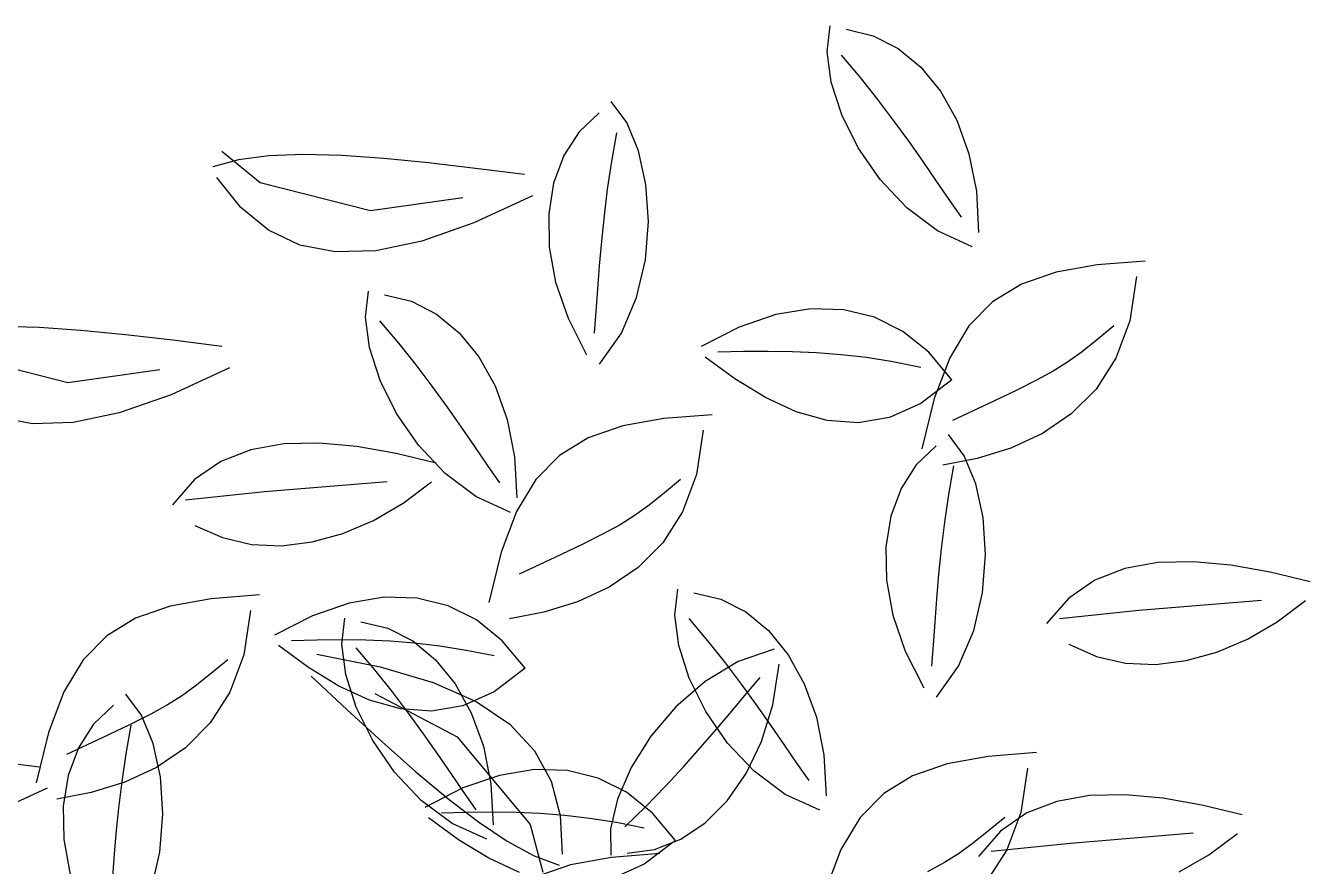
# Model space of a CAD drawing. Header units: millimetres. Extents: x 12377 to 30673, y 89761 to 101952.
# Drawn here: x 26196.9 to 26346.7, y 95330.4 to 95428.4 of the extents above; entities that cross this region are included whole.
import ezdxf

# ---------------------------------------------------------------- set-up
doc = ezdxf.new("R2010")
doc.units = ezdxf.units.MM

# ---------------------------------------------------------------- blocks, each defined once
blk = doc.blocks.new('A$C39D603B2')
for p, q in [((733.31, 2594.19), (734.4, 2603.68)), ((740.25, 2602.38), (750.05, 2600.02)), ((750.05, 2600.02), (759.18, 2595.36)), ((734.79, 2583.14), (733.31, 2594.19)), ((738.45, 2592.92), (745.29, 2584.81)), ((759.18, 2595.36), (767.43, 2588.56)), ((767.43, 2588.56), (774.61, 2579.79)), ((745.29, 2584.81), (751.63, 2576.84)), ((738.62, 2571.23), (734.79, 2583.14)), ((774.61, 2579.79), (780.5, 2569.22)), ((660.31, 2568.37), (654.6, 2576.04)), ((751.63, 2576.84), (757.52, 2569.06)), ((650.2, 2571.97), (642.91, 2565.01)), ((744.61, 2559.16), (738.62, 2571.23)), ((642.91, 2565.01), (637.36, 2556.39)), ((664.59, 2558.08), (660.31, 2568.37)), ((757.52, 2569.06), (763.02, 2561.49)), ((780.5, 2569.22), (784.91, 2557.02)), ((656.5, 2564.7), (654.67, 2554.25)), ((763.02, 2561.49), (768.18, 2554.16)), ((526.66, 2546.47), (512.72, 2557.88)), ((529.9, 2556.3), (518.83, 2554.85)), ((542.53, 2556.77), (529.9, 2556.3)), ((556.53, 2556.41), (542.53, 2556.77)), ((571.75, 2555.35), (556.53, 2556.41)), ((637.36, 2556.39), (633.64, 2546.36)), ((667.26, 2545.86), (664.59, 2558.08)), ((752.56, 2547.62), (744.61, 2559.16)), ((784.91, 2557.02), (787.64, 2543.36)), ((518.83, 2554.85), (509.47, 2552.27)), ((588.03, 2553.74), (571.75, 2555.35)), ((605.18, 2551.72), (588.03, 2553.74)), ((623.04, 2549.44), (605.18, 2551.72)), ((654.67, 2554.25), (653.19, 2544.18)), ((768.18, 2554.16), (773.04, 2547.1)), ((519.72, 2537.44), (510.92, 2548.43)), ((566.96, 2536.2), (526.66, 2546.47)), ((633.64, 2546.36), (631.84, 2535.17)), ((762.27, 2537.31), (752.56, 2547.62)), ((773.04, 2547.1), (777.67, 2540.34)), ((625.94, 2541.76), (604.6, 2531.91)), ((653.19, 2544.18), (652.01, 2534.49)), ((668.14, 2532.41), (667.26, 2545.86)), ((787.64, 2543.36), (788.47, 2528.42)), ((529.72, 2529.19), (519.72, 2537.44)), ((600.53, 2540.96), (566.96, 2536.2)), ((773.54, 2528.93), (762.27, 2537.31)), ((777.67, 2540.34), (782.11, 2533.92)), ((631.84, 2535.17), (632.06, 2523.07)), ((652.01, 2534.49), (651.05, 2525.18)), ((667.07, 2518.44), (668.14, 2532.41)), ((541.11, 2523.78), (529.72, 2529.19)), ((604.6, 2531.91), (585.65, 2525.26)), ((786.17, 2523.16), (773.54, 2528.93)), ((554.1, 2521.27), (541.11, 2523.78)), ((585.65, 2525.26), (568.88, 2521.74)), ((632.06, 2523.07), (634.37, 2510.31)), ((651.05, 2525.18), (650.28, 2516.25)), ((568.88, 2521.74), (554.1, 2521.27)), ((663.85, 2504.65), (667.07, 2518.44)), ((650.28, 2516.25), (649.61, 2507.7)), ((816.67, 2513.87), (804.07, 2509.53)), ((831.63, 2516.55), (816.67, 2513.87)), ((849.2, 2517.96), (831.63, 2516.55)), ((634.37, 2510.31), (638.88, 2497.13)), ((804.07, 2509.53), (793.58, 2503.14)), ((845.96, 2512.35), (843.51, 2496.19)), ((565.11, 2497.47), (566.19, 2506.96)), ((572.04, 2505.65), (581.84, 2503.3)), ((649.61, 2507.7), (649.01, 2499.53)), ((658.32, 2491.74), (663.85, 2504.65)), ((581.84, 2503.3), (590.97, 2498.64)), ((649.01, 2499.53), (648.4, 2491.74)), ((727.34, 2500.58), (714.62, 2498.45)), ((739.35, 2500.25), (727.34, 2500.58)), ((750.57, 2497.5), (739.35, 2500.25)), ((793.58, 2503.14), (784.95, 2494.33)), ((566.58, 2486.42), (565.11, 2497.47)), ((570.24, 2496.2), (577.08, 2488.09)), ((590.97, 2498.64), (599.23, 2491.84)), ((638.88, 2497.13), (645.66, 2483.79)), ((714.62, 2498.45), (701.26, 2493.86)), ((760.92, 2492.32), (750.57, 2497.5)), ((843.51, 2496.19), (838.49, 2482.59)), ((446.2, 2493.77), (432.19, 2494.14)), ((461.42, 2492.72), (446.2, 2493.77)), ((477.69, 2491.11), (461.42, 2492.72)), ((494.84, 2489.09), (477.69, 2491.11)), ((599.23, 2491.84), (606.4, 2483.07)), ((650.3, 2480.41), (658.32, 2491.74)), ((701.26, 2493.86), (687.36, 2486.81)), ((770.33, 2484.72), (760.92, 2492.32)), ((784.95, 2494.33), (777.95, 2482.72)), ((837.74, 2494.33), (831.19, 2488.96)), ((512.71, 2486.81), (494.84, 2489.09)), ((570.41, 2474.51), (566.58, 2486.42)), ((577.08, 2488.09), (583.42, 2480.12)), ((831.19, 2488.96), (825.79, 2484.7)), ((456.62, 2473.57), (416.33, 2483.84)), ((606.4, 2483.07), (612.29, 2472.49)), ((699.71, 2475.01), (688.81, 2482.97)), ((702.82, 2484.98), (693.5, 2484.73)), ((711.82, 2485.07), (702.82, 2484.98)), ((720.65, 2484.95), (711.82, 2485.07)), ((729.45, 2484.57), (720.65, 2484.95)), ((738.38, 2483.86), (729.45, 2484.57)), ((747.58, 2482.78), (738.38, 2483.86)), ((757.19, 2481.25), (747.58, 2482.78)), ((767.36, 2479.22), (757.19, 2481.25)), ((778.7, 2474.72), (770.33, 2484.72)), ((777.95, 2482.72), (772.32, 2467.92)), ((820.85, 2481.15), (815.68, 2477.9)), ((825.79, 2484.7), (820.85, 2481.15)), ((838.49, 2482.59), (831.27, 2471.35)), ((490.19, 2478.32), (456.62, 2473.57)), ((515.6, 2479.13), (494.27, 2469.28)), ((583.42, 2480.12), (589.31, 2472.34)), ((815.68, 2477.9), (809.59, 2474.56)), ((576.4, 2462.44), (570.41, 2474.51)), ((589.31, 2472.34), (594.81, 2464.77)), ((612.29, 2472.49), (616.7, 2460.3)), ((710.78, 2468.25), (699.71, 2475.01)), ((778.7, 2474.72), (767.37, 2466.1)), ((809.59, 2474.56), (801.9, 2470.71)), ((831.27, 2471.35), (822.23, 2462.28)), ((494.27, 2469.28), (475.31, 2462.63)), ((721.97, 2463.09), (710.78, 2468.25)), ((772.32, 2467.92), (767.82, 2449.56)), ((801.9, 2470.71), (791.91, 2465.96)), ((475.31, 2462.63), (458.55, 2459.11)), ((584.35, 2450.9), (576.4, 2462.44)), ((594.81, 2464.77), (599.97, 2457.44)), ((691.35, 2461.99), (673.79, 2460.59)), ((733.26, 2459.9), (721.97, 2463.09)), ((767.37, 2466.1), (755.99, 2461.02)), ((791.91, 2465.96), (778.93, 2459.89)), ((822.23, 2462.28), (811.75, 2455.17)), ((443.77, 2458.64), (430.78, 2461.15)), ((458.55, 2459.11), (443.77, 2458.64)), ((599.97, 2457.44), (604.84, 2450.38)), ((616.7, 2460.3), (619.43, 2446.64)), ((658.82, 2457.9), (646.22, 2453.56)), ((673.79, 2460.59), (658.82, 2457.9)), ((744.61, 2459.08), (733.26, 2459.9)), ((755.99, 2461.02), (744.61, 2459.08)), ((646.22, 2453.56), (635.73, 2447.17)), ((688.11, 2456.38), (685.66, 2440.22)), ((783.16, 2447.07), (777.45, 2454.74)), ((811.75, 2455.17), (800.21, 2449.82)), ((523.3, 2449.21), (512.42, 2444.98)), ((535.31, 2451.34), (523.3, 2449.21)), ((548.27, 2451.65), (535.31, 2451.34)), ((561.97, 2450.41), (548.27, 2451.65)), ((576.23, 2447.87), (561.97, 2450.41)), ((590.87, 2444.31), (576.23, 2447.87)), ((594.06, 2440.59), (584.35, 2450.9)), ((604.84, 2450.38), (609.47, 2443.62)), ((773.05, 2450.67), (765.76, 2443.71)), ((800.21, 2449.82), (787.97, 2446.05)), ((512.42, 2444.98), (502.85, 2438.39)), ((609.47, 2443.62), (613.91, 2437.2)), ((619.43, 2446.64), (620.27, 2431.69)), ((635.73, 2447.17), (627.1, 2438.36)), ((765.76, 2443.71), (760.21, 2435.09)), ((787.97, 2446.05), (775.41, 2443.65)), ((779.35, 2443.4), (777.52, 2432.95)), ((787.44, 2436.78), (783.16, 2447.07)), ((605.33, 2432.2), (594.06, 2440.59)), ((685.66, 2440.22), (680.64, 2426.62)), ((502.85, 2438.39), (494.79, 2429.16)), ((528.35, 2433.92), (499.48, 2430.93)), ((573.04, 2437.59), (528.35, 2433.92)), ((578.78, 2429.79), (589.14, 2437.52)), ((627.1, 2438.36), (620.1, 2426.75)), ((679.9, 2438.37), (673.34, 2433)), ((760.21, 2435.09), (756.49, 2425.06)), ((790.11, 2424.56), (787.44, 2436.78)), ((567.97, 2423.51), (578.78, 2429.79)), ((617.96, 2426.44), (605.33, 2432.2)), ((673.34, 2433), (667.94, 2428.74)), ((777.52, 2432.95), (776.04, 2422.88)), ((620.1, 2426.75), (614.47, 2411.96)), ((663, 2425.18), (657.83, 2421.94)), ((667.94, 2428.74), (663, 2425.18)), ((680.64, 2426.62), (673.42, 2415.39)), ((756.49, 2425.06), (754.69, 2413.87)), ((790.99, 2411.11), (790.11, 2424.56)), ((502.95, 2421.71), (513, 2417.22)), ((556.88, 2418.76), (567.97, 2423.51)), ((657.83, 2421.94), (651.74, 2418.59)), ((776.04, 2422.88), (774.86, 2413.19)), ((513, 2417.22), (523.57, 2414.79)), ((534.52, 2414.3), (545.68, 2415.66)), ((545.68, 2415.66), (556.88, 2418.76)), ((651.74, 2418.59), (644.05, 2414.74)), ((673.42, 2415.39), (664.38, 2406.31)), ((523.57, 2414.79), (534.52, 2414.3)), ((614.47, 2411.96), (609.98, 2393.6)), ((644.05, 2414.74), (634.06, 2409.99)), ((754.69, 2413.87), (754.91, 2401.77)), ((774.86, 2413.19), (773.9, 2403.88)), ((789.92, 2397.14), (790.99, 2411.11)), ((634.06, 2409.99), (621.09, 2403.93)), ((664.38, 2406.31), (653.9, 2399.2)), ((841.74, 2405.99), (830.85, 2401.76)), ((853.75, 2408.13), (841.74, 2405.99)), ((866.7, 2408.44), (853.75, 2408.13)), ((880.41, 2407.19), (866.7, 2408.44)), ((894.67, 2404.65), (880.41, 2407.19)), ((754.91, 2401.77), (757.22, 2389.01)), ((773.9, 2403.88), (773.13, 2394.95)), ((830.85, 2401.76), (821.29, 2395.17)), ((909.31, 2401.09), (894.67, 2404.65)), ((526.44, 2396.34), (508.87, 2394.94)), ((653.9, 2399.2), (642.36, 2393.86)), ((677.77, 2389), (678.85, 2398.49)), ((684.7, 2397.18), (694.5, 2394.83)), ((786.7, 2383.35), (789.92, 2397.14)), ((493.91, 2392.26), (481.31, 2387.91)), ((508.87, 2394.94), (493.91, 2392.26)), ((559.2, 2393.38), (545.84, 2388.8)), ((571.92, 2395.51), (559.2, 2393.38)), ((583.93, 2395.19), (571.92, 2395.51)), ((595.15, 2392.43), (583.93, 2395.19)), ((605.5, 2387.25), (595.15, 2392.43)), ((642.36, 2393.86), (630.12, 2390.08)), ((694.5, 2394.83), (703.63, 2390.17)), ((773.13, 2394.95), (772.47, 2386.4)), ((821.29, 2395.17), (813.22, 2385.95)), ((891.48, 2394.37), (846.79, 2390.7)), ((897.22, 2386.57), (907.58, 2394.3)), ((481.31, 2387.91), (470.81, 2381.52)), ((523.2, 2390.73), (520.74, 2374.58)), ((545.84, 2388.8), (531.94, 2381.74)), ((556.45, 2378.42), (557.53, 2387.91)), ((614.91, 2379.65), (605.5, 2387.25)), ((630.12, 2390.08), (617.56, 2387.68)), ((679.24, 2377.95), (677.77, 2389)), ((682.9, 2387.73), (689.74, 2379.62)), ((703.63, 2390.17), (711.89, 2383.37)), ((757.22, 2389.01), (761.73, 2375.83)), ((846.79, 2390.7), (817.92, 2387.71)), ((563.38, 2386.6), (573.18, 2384.25)), ((573.18, 2384.25), (582.31, 2379.59)), ((711.89, 2383.37), (719.06, 2374.59)), ((772.47, 2386.4), (771.86, 2378.23)), ((781.17, 2370.44), (786.7, 2383.35)), ((886.41, 2380.29), (897.22, 2386.57)), ((470.81, 2381.52), (462.19, 2372.72)), ((544.29, 2369.94), (533.39, 2377.9)), ((547.4, 2379.91), (538.08, 2379.67)), ((556.4, 2380.01), (547.4, 2379.91)), ((565.23, 2379.89), (556.4, 2380.01)), ((557.92, 2367.37), (556.45, 2378.42)), ((574.03, 2379.51), (565.23, 2379.89)), ((582.96, 2378.8), (574.03, 2379.51)), ((582.31, 2379.59), (590.57, 2372.78)), ((592.16, 2377.71), (582.96, 2378.8)), ((601.77, 2376.18), (592.16, 2377.71)), ((623.28, 2369.66), (614.91, 2379.65)), ((683.07, 2366.04), (679.24, 2377.95)), ((689.74, 2379.62), (696.08, 2371.65)), ((771.86, 2378.23), (771.25, 2370.44)), ((821.39, 2378.49), (831.44, 2374)), ((875.32, 2375.54), (886.41, 2380.29)), ((520.74, 2374.58), (515.72, 2360.98)), ((547.41, 2374.73), (570.47, 2370.22)), ((561.58, 2377.15), (568.42, 2369.03)), ((611.94, 2374.16), (601.77, 2376.18)), ((713.99, 2376.6), (700.85, 2372.11)), ((719.06, 2374.59), (724.95, 2364.02)), ((761.73, 2375.83), (768.51, 2362.49)), ((831.44, 2374), (842.01, 2371.57)), ((864.12, 2372.44), (875.32, 2375.54)), ((462.19, 2372.72), (455.19, 2361.1)), ((514.98, 2372.72), (508.43, 2367.35)), ((555.35, 2363.19), (544.29, 2369.94)), ((568.42, 2369.03), (574.76, 2361.07)), ((570.47, 2370.22), (589.73, 2364.51)), ((590.57, 2372.78), (597.74, 2364.01)), ((623.28, 2369.66), (611.95, 2361.04)), ((700.85, 2372.11), (688.81, 2364.88)), ((696.08, 2371.65), (701.97, 2363.87)), ((713.45, 2356.35), (715.76, 2371.14)), ((773.15, 2359.1), (781.17, 2370.44)), ((842.01, 2371.57), (852.96, 2371.08)), ((852.96, 2371.08), (864.12, 2372.44)), ((508.43, 2367.35), (503.02, 2363.09)), ((545.25, 2366.8), (558.4, 2354.49)), ((561.75, 2355.46), (557.92, 2367.37)), ((589.73, 2364.51), (605.38, 2357.54)), ((597.74, 2364.01), (603.63, 2353.44)), ((688.81, 2364.88), (678.13, 2355.58)), ((689.06, 2353.97), (683.07, 2366.04)), ((701.97, 2363.87), (707.47, 2356.3)), ((703.84, 2360.34), (708.89, 2366.29)), ((724.95, 2364.02), (729.36, 2351.83)), ((455.19, 2361.1), (449.56, 2346.31)), ((483.44, 2352.6), (477.74, 2360.26)), ((498.08, 2359.54), (492.91, 2356.29)), ((503.02, 2363.09), (498.08, 2359.54)), ((515.72, 2360.98), (508.51, 2349.74)), ((566.55, 2358.02), (555.35, 2363.19)), ((568.48, 2360.49), (598.47, 2344.69)), ((574.76, 2361.07), (580.65, 2353.29)), ((611.95, 2361.04), (600.57, 2355.96)), ((698.56, 2354.07), (703.84, 2360.34)), ((473.34, 2356.2), (466.04, 2349.24)), ((492.91, 2356.29), (486.83, 2352.94)), ((558.4, 2354.49), (571.13, 2342.81)), ((567.74, 2343.39), (561.75, 2355.46)), ((577.84, 2354.84), (566.55, 2358.02)), ((589.19, 2354.02), (577.84, 2354.84)), ((600.57, 2355.96), (589.19, 2354.02)), ((605.38, 2357.54), (617.64, 2349.27)), ((678.13, 2355.58), (669.07, 2344.89)), ((707.47, 2356.3), (712.63, 2348.97)), ((709.39, 2343.03), (713.45, 2356.35)), ((486.83, 2352.94), (479.13, 2349.1)), ((487.72, 2342.31), (483.44, 2352.6)), ((508.51, 2349.74), (499.47, 2340.66)), ((580.65, 2353.29), (586.15, 2345.72)), ((603.63, 2353.44), (608.05, 2341.24)), ((697.01, 2342.43), (689.06, 2353.97)), ((693.02, 2347.53), (698.56, 2354.07)), ((729.36, 2351.83), (732.09, 2338.17)), ((449.56, 2346.31), (445.06, 2327.95)), ((466.04, 2349.24), (460.49, 2340.62)), ((479.13, 2349.1), (469.14, 2344.34)), ((479.64, 2348.93), (477.8, 2338.47)), ((586.15, 2345.72), (591.31, 2338.39)), ((617.64, 2349.27), (626.7, 2339.63)), ((669.07, 2344.89), (661.92, 2333.47)), ((687.16, 2340.75), (693.02, 2347.53)), ((712.63, 2348.97), (717.5, 2341.91)), ((469.14, 2344.34), (456.17, 2338.28)), ((460.49, 2340.62), (456.77, 2330.59)), ((490.39, 2330.09), (487.72, 2342.31)), ((499.47, 2340.66), (488.99, 2333.55)), ((575.69, 2331.85), (567.74, 2343.39)), ((571.13, 2342.81), (583.37, 2331.98)), ((598.47, 2344.69), (625.13, 2312.78)), ((608.05, 2341.24), (610.77, 2327.59)), ((680.94, 2333.76), (687.16, 2340.75)), ((706.72, 2332.12), (697.01, 2342.43)), ((703.79, 2331.33), (709.39, 2343.03)), ((717.5, 2341.91), (722.12, 2335.15)), ((446.18, 2333.67), (428.31, 2335.95)), ((477.8, 2338.47), (476.33, 2328.4)), ((591.31, 2338.39), (596.18, 2331.33)), ((626.7, 2339.63), (632.76, 2328.57)), ((732.09, 2338.17), (732.92, 2323.22)), ((791.95, 2337.52), (776.98, 2334.83)), ((809.51, 2338.92), (791.95, 2337.52)), ((488.99, 2333.55), (477.44, 2328.21)), ((585.4, 2321.54), (575.69, 2331.85)), ((583.37, 2331.98), (595.09, 2322.21)), ((596.18, 2331.33), (600.81, 2324.57)), ((626.63, 2332.77), (613.91, 2330.64)), ((638.64, 2332.45), (626.63, 2332.77)), ((649.86, 2329.69), (638.64, 2332.45)), ((661.92, 2333.47), (656.92, 2322)), ((674.3, 2326.6), (680.94, 2333.76)), ((696.88, 2321.39), (703.79, 2331.33)), ((717.99, 2323.73), (706.72, 2332.12)), ((722.12, 2335.15), (726.57, 2328.73)), ((776.98, 2334.83), (764.38, 2330.49)), ((806.27, 2333.31), (803.82, 2317.15)), ((456.77, 2330.59), (454.98, 2319.4)), ((477.44, 2328.21), (465.2, 2324.44)), ((476.33, 2328.4), (475.14, 2318.71)), ((491.27, 2316.64), (490.39, 2330.09)), ((613.91, 2330.64), (600.56, 2326.06)), ((610.77, 2327.59), (611.61, 2312.64)), ((632.76, 2328.57), (636.04, 2316.03)), ((660.22, 2324.51), (649.86, 2329.69)), ((667.21, 2319.3), (674.3, 2326.6)), ((764.38, 2330.49), (753.89, 2324.1)), ((449.07, 2325.98), (427.73, 2316.13)), ((465.2, 2324.44), (452.65, 2322.03)), ((596.67, 2313.15), (585.4, 2321.54)), ((600.56, 2326.06), (586.65, 2319)), ((595.09, 2322.21), (606.23, 2313.71)), ((600.81, 2324.57), (605.25, 2318.14)), ((656.92, 2322), (654.36, 2311.15)), ((669.62, 2316.91), (660.22, 2324.51)), ((730.62, 2317.97), (717.99, 2323.73)), ((753.89, 2324.1), (745.26, 2315.3)), ((828.92, 2323.31), (816.91, 2321.18)), ((841.87, 2323.62), (828.92, 2323.31)), ((855.58, 2322.37), (841.87, 2323.62)), ((869.84, 2319.83), (855.58, 2322.37)), ((454.98, 2319.4), (455.19, 2307.3)), ((475.14, 2318.71), (474.19, 2309.4)), ((602.11, 2317.17), (592.79, 2316.93)), ((611.11, 2317.26), (602.11, 2317.17)), ((619.94, 2317.15), (611.11, 2317.26)), ((628.75, 2316.77), (619.94, 2317.15)), ((637.67, 2316.06), (628.75, 2316.77)), ((659.6, 2311.9), (667.21, 2319.3)), ((678, 2306.92), (669.62, 2316.91)), ((688.87, 2313.38), (696.88, 2321.39)), ((806.02, 2316.95), (796.46, 2310.35)), ((803.82, 2317.15), (798.8, 2303.56)), ((816.91, 2321.18), (806.02, 2316.95)), ((884.48, 2316.28), (869.84, 2319.83)), ((490.2, 2302.67), (491.27, 2316.64)), ((599, 2307.2), (588.1, 2315.16)), ((609.3, 2307.39), (596.67, 2313.15)), ((606.23, 2313.71), (616.74, 2306.7)), ((625.13, 2312.78), (629.75, 2295.35)), ((636.04, 2316.03), (636.74, 2301.96)), ((646.87, 2314.97), (637.67, 2316.06)), ((656.48, 2313.44), (646.87, 2314.97)), ((666.66, 2311.42), (656.48, 2313.44)), ((679.99, 2307.42), (688.87, 2313.38)), ((745.26, 2315.3), (738.26, 2303.68)), ((798.06, 2315.3), (791.5, 2309.93)), ((474.19, 2309.4), (473.41, 2300.48)), ((654.36, 2311.15), (654.5, 2301.6)), ((670.44, 2303.69), (679.99, 2307.42)), ((791.5, 2309.93), (786.1, 2305.67)), ((796.46, 2310.35), (788.39, 2301.13)), ((866.65, 2309.56), (821.96, 2305.88)), ((872.38, 2301.76), (882.75, 2309.48)), ((455.19, 2307.3), (457.51, 2294.54)), ((610.07, 2300.45), (599, 2307.2)), ((616.74, 2306.7), (626.57, 2301.4)), ((660.45, 2302.32), (670.44, 2303.69)), ((678, 2306.92), (666.66, 2298.3)), ((738.26, 2303.68), (732.63, 2288.89)), ((786.1, 2305.67), (781.16, 2302.12)), ((798.8, 2303.56), (791.58, 2292.32)), ((821.96, 2305.88), (793.09, 2302.9)), ((473.41, 2300.48), (472.75, 2291.93)), ((486.98, 2288.88), (490.2, 2302.67)), ((621.26, 2295.28), (610.07, 2300.45)), ((626.57, 2301.4), (635.66, 2298)), ((639.81, 2298.1), (627.2, 2293.75)), ((654.77, 2300.78), (639.81, 2298.1)), ((672.34, 2302.18), (654.77, 2300.78)), ((666.66, 2298.3), (655.28, 2293.22)), ((775.99, 2298.87), (769.9, 2295.52)), ((781.16, 2302.12), (775.99, 2298.87)), ((861.58, 2295.47), (872.38, 2301.76))]:
    blk.add_line(p, q)

msp = doc.modelspace()

# ---------------------------------------------------------------- block references
at = {"xscale": 0.3200000000000001, "yscale": 0.3200000000000001, "zscale": 0.3200000000000001}
msp.add_blockref('A$C39D603B2', (26055.68, 94595.21), dxfattribs=at)

doc.saveas('drawing.dxf')
